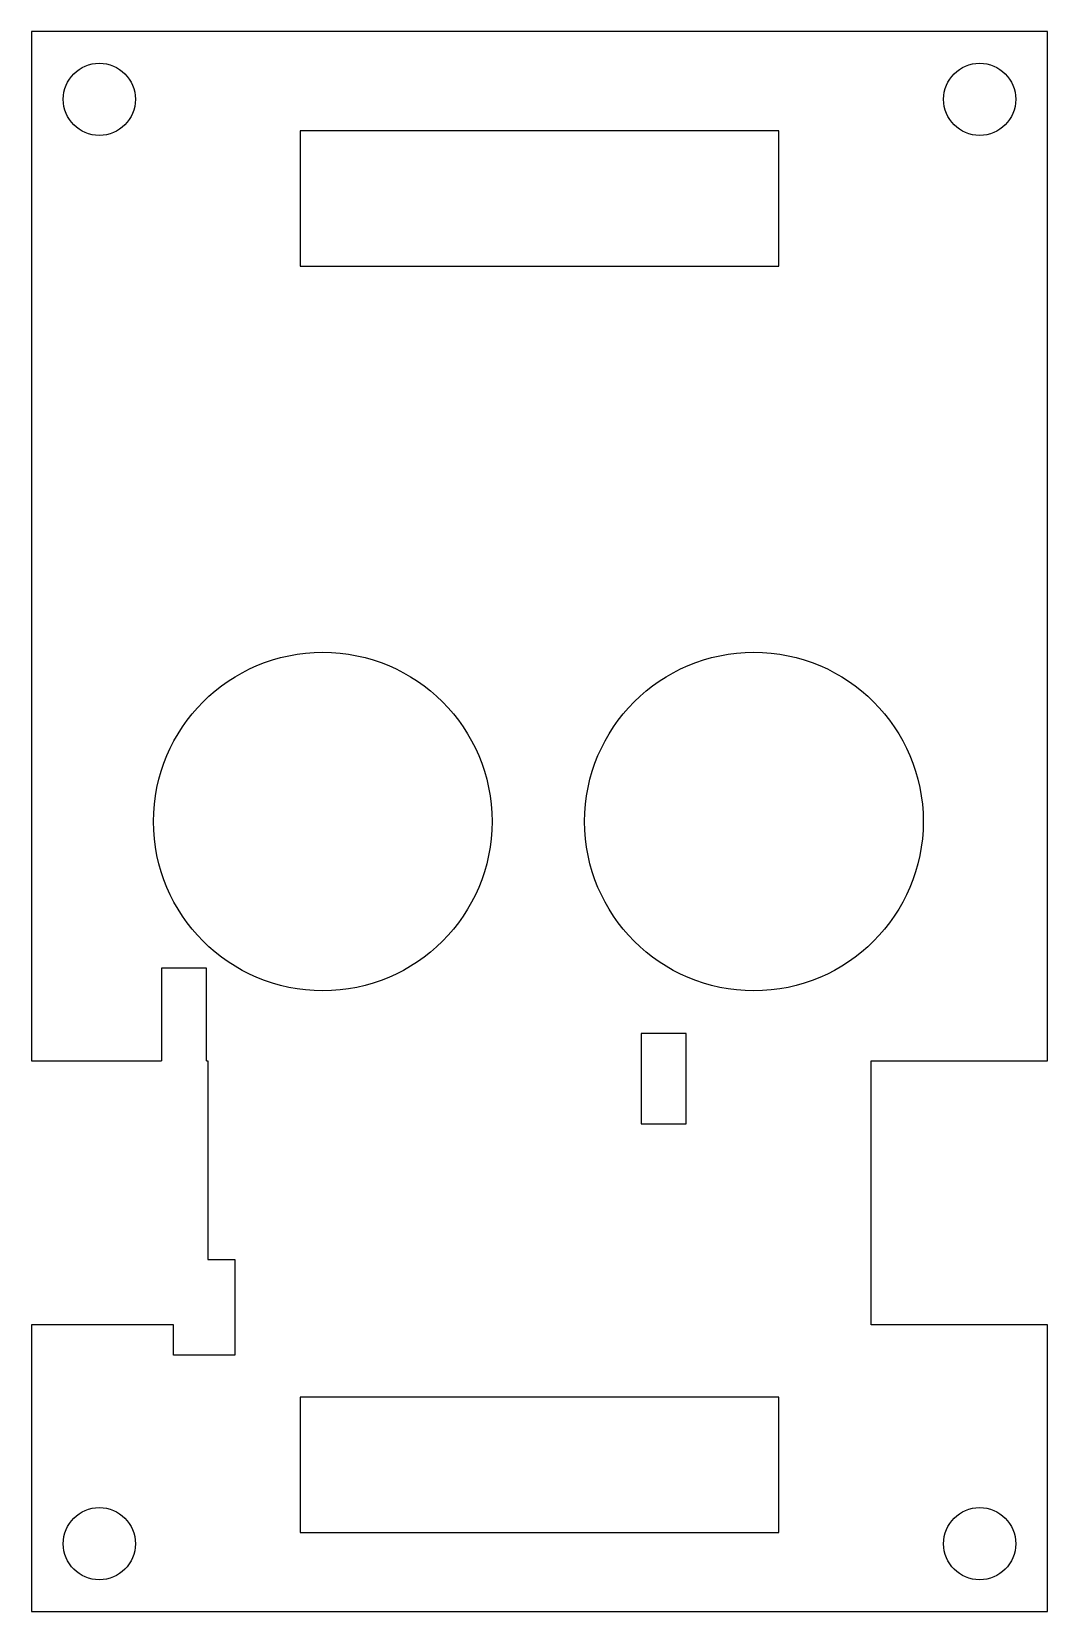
# Model space of a CAD drawing. Extents: x -24.3 to 20.7, y -28 to 42.
import ezdxf

# ---------------------------------------------------------------- set-up
doc = ezdxf.new("R2010")
doc.units = 0
doc.layers.get('0').update_dxf_attribs({"linetype": 'CONTINUOUS'})

msp = doc.modelspace()

# ---------------------------------------------------------------- linework, layer by layer
at = {"color": 7, "linetype": 'CONTINUOUS'}
for p, q in [((-24.266, 42.016), (-24.266, -3.584)), ((20.734, 42.016), (-24.266, 42.016)), ((20.734, -3.584), (20.734, 42.016)), ((8.834, 37.616), (-12.366, 37.616)), ((-12.366, 37.616), (-12.366, 31.616)), ((8.834, 31.616), (8.834, 37.616)), ((-12.366, 31.616), (8.834, 31.616)), ((-16.516, 0.516), (-18.516, 0.516)), ((-18.516, 0.516), (-18.516, -3.584)), ((-16.516, -3.584), (-16.516, 0.516)), ((4.734, -2.384), (2.734, -2.384)), ((2.734, -2.384), (2.734, -6.384)), ((4.734, -6.384), (4.734, -2.384)), ((-24.266, -3.584), (-18.516, -3.584)), ((-16.516, -3.584), (-16.466, -3.584)), ((-16.466, -3.584), (-16.466, -12.384)), ((12.934, -3.584), (20.734, -3.584)), ((12.934, -15.284), (12.934, -3.584)), ((2.734, -6.384), (4.734, -6.384)), ((-16.466, -12.384), (-15.266, -12.384)), ((-15.266, -12.384), (-15.266, -16.634)), ((-24.266, -15.284), (-24.266, -27.984)), ((-17.986, -15.284), (-24.266, -15.284)), ((-17.986, -16.634), (-17.986, -15.284)), ((20.734, -15.284), (12.934, -15.284)), ((20.734, -27.984), (20.734, -15.284)), ((-15.266, -16.634), (-17.986, -16.634)), ((8.834, -18.484), (-12.366, -18.484)), ((-12.366, -18.484), (-12.366, -24.484)), ((8.834, -24.484), (8.834, -18.484)), ((-12.366, -24.484), (8.834, -24.484)), ((-24.266, -27.984), (20.734, -27.984))]:
    msp.add_line(p, q, dxfattribs=at)
for centre, radius in [((-21.266, 39.016), 1.6), ((17.734, 39.016), 1.6), ((-11.366, 7.016), 7.5), ((7.734, 7.016), 7.5), ((-21.266, -24.984), 1.6), ((17.734, -24.984), 1.6)]:
    msp.add_circle(centre, radius, dxfattribs=at)

doc.saveas('drawing.dxf')
